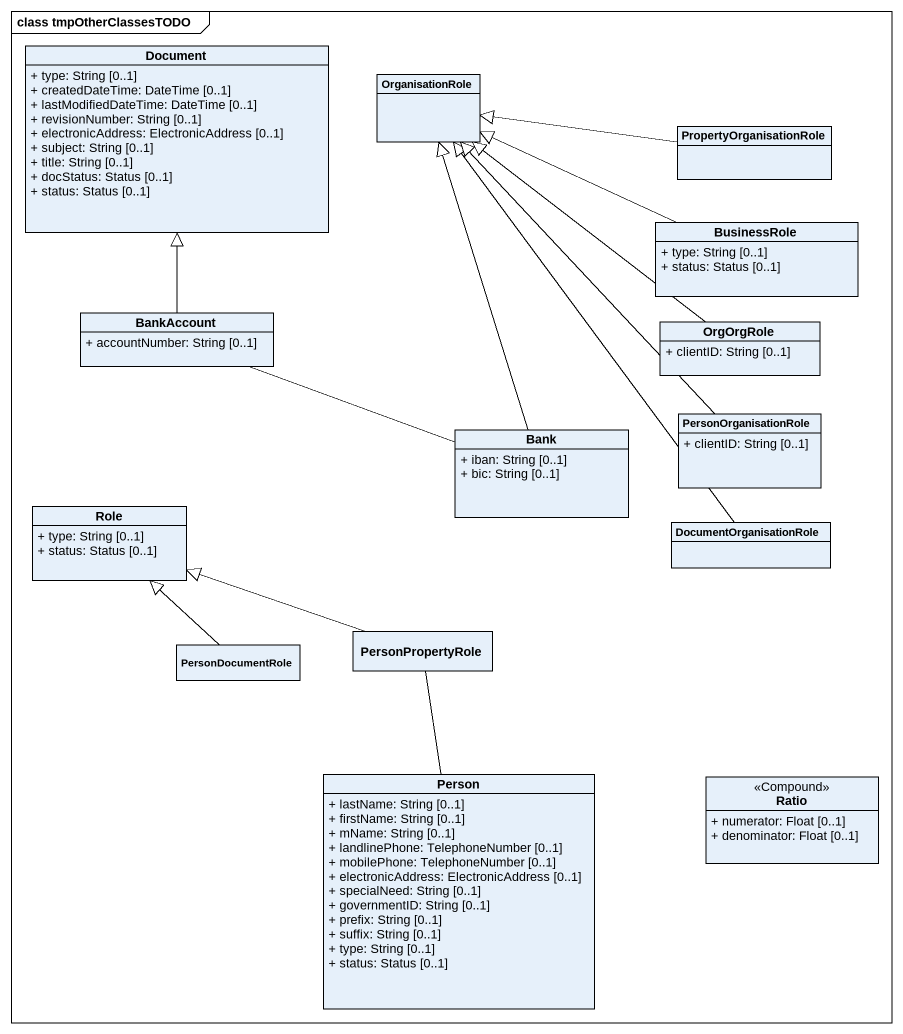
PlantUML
@startuml
mainframe class tmpOtherClassesTODO
hide circle
hide empty members
skinparam classAttributeIconSize 0
class Document {
  + type: String [0..1]
  + createdDateTime: DateTime [0..1]
  + lastModifiedDateTime: DateTime [0..1]
  + revisionNumber: String [0..1]
  + electronicAddress: ElectronicAddress [0..1]
  + subject: String [0..1]
  + title: String [0..1]
  + docStatus: Status [0..1]
  + status: Status [0..1]
}
class OrganisationRole
class PropertyOrganisationRole
class BusinessRole {
  + type: String [0..1]
  + status: Status [0..1]
}
class BankAccount {
  + accountNumber: String [0..1]
}
class OrgOrgRole {
  + clientID: String [0..1]
}
class PersonOrganisationRole {
  + clientID: String [0..1]
}
class Bank {
  + iban: String [0..1]
  + bic: String [0..1]
}
class Role {
  + type: String [0..1]
  + status: Status [0..1]
}
class DocumentOrganisationRole
class PersonPropertyRole
class PersonDocumentRole
class "Person" as Person_ {
  + lastName: String [0..1]
  + firstName: String [0..1]
  + mName: String [0..1]
  + landlinePhone: TelephoneNumber [0..1]
  + mobilePhone: TelephoneNumber [0..1]
  + electronicAddress: ElectronicAddress [0..1]
  + specialNeed: String [0..1]
  + governmentID: String [0..1]
  + prefix: String [0..1]
  + suffix: String [0..1]
  + type: String [0..1]
  + status: Status [0..1]
}
class Ratio <<Compound>> {
  + numerator: Float [0..1]
  + denominator: Float [0..1]
}
PropertyOrganisationRole -left-|> OrganisationRole
BusinessRole -left-|> OrganisationRole
BankAccount -up-|> Document
BankAccount -right- Bank
OrgOrgRole -up-|> OrganisationRole
PersonOrganisationRole -up-|> OrganisationRole
Bank -up-|> OrganisationRole
DocumentOrganisationRole -up-|> OrganisationRole
PersonPropertyRole -left-|> Role
PersonDocumentRole -up-|> Role
Person_ -up- PersonPropertyRole
@enduml
